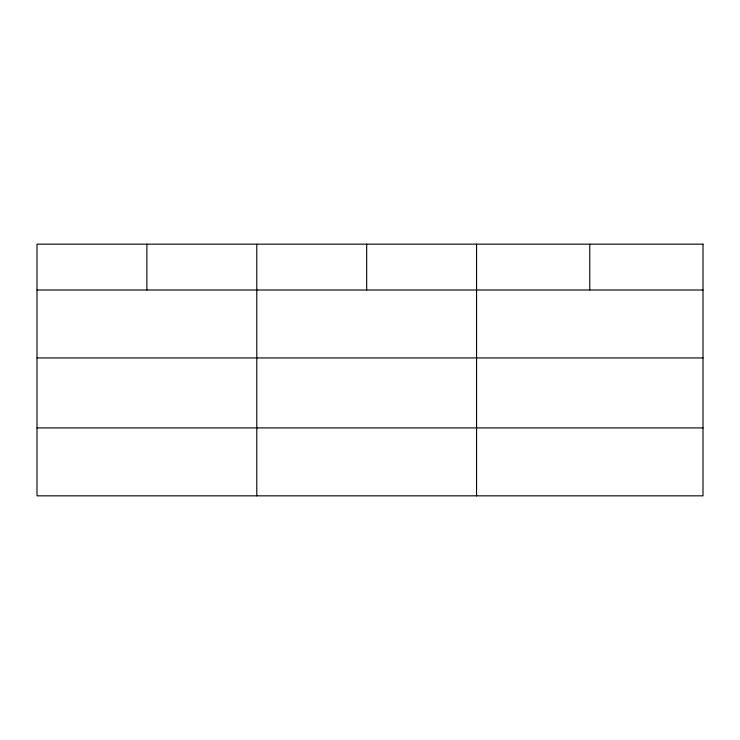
<?xml version="1.0" encoding="UTF-8"?>
<svg xmlns="http://www.w3.org/2000/svg" width="740" height="740" viewBox="0 0 740 740"><rect width="100%" height="100%" fill="white"/><g stroke="black" fill="none" stroke-linecap="round" stroke-linejoin="round"><path stroke-width="1.11" d="M37 290.006L703 290.006M37 357.938L703 357.938M37 427.914L703 427.914M589.78 244.163L589.78 290.006M476.56 244.163L476.56 495.837M366.67 244.163L366.67 290.006M256.78 244.163L256.78 495.837M146.89 244.163L146.89 290.006M703 244.163L37 244.163L37 495.837L703 495.837L703 244.163"/></g></svg>
